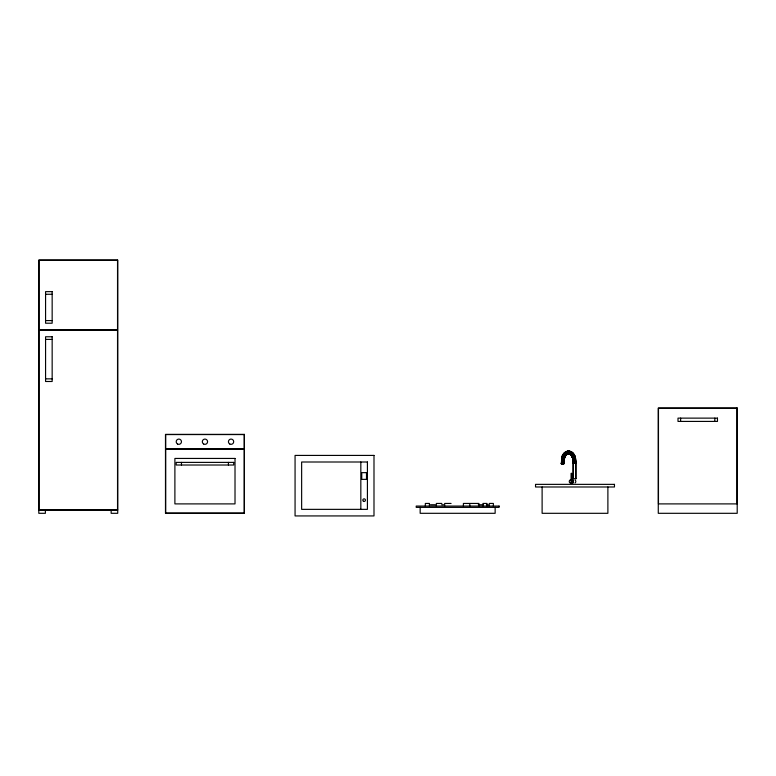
<?xml version="1.0" encoding="UTF-8"?>
<svg xmlns="http://www.w3.org/2000/svg" width="776" height="776" viewBox="0 0 776 776"><rect width="100%" height="100%" fill="white"/><g stroke="black" fill="none" stroke-linecap="round" stroke-linejoin="round"><path stroke-width="1.16" d="M561.426 463.767L561.659 458.247A9.38 6.635 -90 0 1 568.061 451.292M561.62 463.805L561.805 458.209A9.525 6.732 -90 0 1 571.669 452.427M561.3 463.728L562.028 458.199A9.37 6.625 -90 0 1 568.333 451.302M573.58 453.941A9.525 6.732 -90 0 0 562.319 458.209L561.892 463.65L561.106 463.679M575.346 458.47A8.526 6.024 -90 0 0 569.526 452.146A8.526 6.024 -90 0 0 563.706 458.47L562.833 463.728L563.327 458.403A8.788 6.208 -90 0 1 569.332 451.884A8.788 6.208 -90 0 1 575.336 458.403L575.753 462.835L574.55 462.991M562.833 463.728L563.017 458.306A9.157 6.48 -90 0 1 569.274 451.516A9.157 6.48 -90 0 1 575.52 458.306C576.675 463.728 575.191 464.969 575.026 458.558A8.158 5.771 -90 0 0 569.448 452.515A8.158 5.771 -90 0 0 563.88 458.558L563.57 463.97M563.58 463.854L564.065 458.645A7.838 5.539 -90 0 1 569.419 452.835A7.838 5.539 -90 0 1 574.773 458.645L575.249 462.923M574.851 458.655A7.799 5.51 -90 0 0 569.526 452.874A7.799 5.51 -90 0 0 564.2 458.655C564.394 466.308 562.406 465.193 563.628 458.48A8.487 5.995 -90 0 1 569.419 452.185A8.487 5.995 -90 0 1 575.21 458.48L575.54 462.874M563.851 463.97L564.336 458.742A7.459 5.267 -90 0 1 569.429 453.213A7.459 5.267 -90 0 1 574.521 458.742C576.607 464.669 571.728 464.572 572.795 458.742A7.459 5.267 -90 0 0 570.341 454.212M573.192 463.039L573.833 462.835L573.183 462.971M564.656 457.277A6.8 4.811 -90 0 1 569.448 453.931A6.8 4.811 -90 0 1 573.464 458.917L574.23 463.02L573.842 458.839A7.071 5.005 -90 0 0 569.012 453.601A7.071 5.005 -90 0 0 564.171 458.839A7.275 5.141 -90 0 1 569.186 453.397A7.275 5.141 -90 0 1 574.162 458.791L574.55 463.01M561.436 463.65L562.134 458.238A9.409 6.654 -90 0 1 568.565 451.263M45.571 294.269L52.157 294.269M45.571 320.585L52.157 320.585M45.571 339.393L52.157 339.393M45.571 378.853L52.157 378.853M572.95 478.676L576.083 478.676M441.874 503.44L436.345 503.44L436.345 506.068M451.079 503.44L444.667 503.44L444.667 506.068M469.499 503.44L463.398 503.44L463.398 506.068M430.428 504.749L435.297 504.749M441.651 504.749L443.581 504.749M478.307 504.749L483.244 504.749M486.853 504.749L488.172 504.749M38.8 510.016L117.729 510.016M575.414 462.719L575.608 462.719M562.852 463.97L561.795 463.854M575.889 462.787L575.472 458.247A9.38 6.635 -90 0 0 569.06 451.292A9.38 6.635 -90 0 0 562.658 458.247C560.767 465.61 563.415 465.687 563.376 458.373A8.866 6.266 -90 0 1 569.429 451.807A8.866 6.266 -90 0 1 575.482 458.373M573.93 463.039L573.542 458.878A6.955 4.918 -90 0 0 566.335 454.649M571.495 455.163A7.799 5.51 -90 0 1 572.921 458.655L573.338 463.059M714.832 418.128L714.832 421.416M680.63 418.128L680.63 421.416M607.889 486.988L607.889 513.305L542.114 513.305L542.114 486.988M575.928 478.676L575.928 462.603L573.105 462.603L573.105 478.676M575.763 462.603L575.763 478.676M573.26 462.603L573.26 478.676M495.146 507.378L495.146 513.305L420.165 513.305L420.165 507.378M493.371 506.068L493.371 503.44L489.278 503.44L489.278 506.068M487.047 506.068L487.047 503.44L482.953 503.44L482.953 506.068M478.967 506.068L478.967 503.44L469.79 503.44L469.79 506.068M429.429 506.068L429.429 503.44L425.335 503.44L425.335 506.068M360.83 462.001L360.83 509.357M228.425 462.389L228.425 465.018M181.468 462.389L181.468 465.018M111.152 510.016L111.152 513.305L117.729 513.305L117.729 260.067L38.8 260.067L38.8 513.305L45.377 513.305L45.377 510.016M571.01 482.449A1.562 1.242 -90 0 0 572.659 482.817A1.562 1.242 -90 0 0 573.134 480.771A1.562 1.242 -90 0 0 571.563 480.043A1.562 1.242 -90 0 1 573.095 480.771A1.562 1.242 -90 0 1 572.659 482.817A1.562 1.242 -90 0 1 571.049 482.449M575.026 480.043A1.562 1.242 -90 0 1 575.026 482.944M574.657 455.91A9.525 6.732 -90 0 1 575.326 458.209M569.778 451.613A9.38 6.635 -90 0 1 571.378 452.544M570.05 451.622A9.37 6.625 -90 0 1 571.65 452.553M570.282 451.584A9.409 6.654 -90 0 1 571.893 452.524M562.396 458.247A9.37 6.625 -90 0 1 573.474 454.047M574.531 455.987A9.37 6.625 -90 0 1 575.191 458.247M564.181 458.723A7.537 5.325 -90 0 1 569.332 453.135A7.537 5.325 -90 0 1 574.473 458.723M564.327 458.878A6.936 4.908 -90 0 1 569.06 453.737A6.936 4.908 -90 0 1 573.803 458.878M564.375 458.82A7.159 5.063 -90 0 1 569.274 453.514A7.159 5.063 -90 0 1 574.162 458.82M563.987 458.558A8.158 5.771 -90 0 1 569.565 452.515A8.158 5.771 -90 0 1 575.132 458.558M562.028 458.199A9.574 6.771 -90 0 1 573.348 453.902M567.857 451.516A9.157 6.48 -90 0 0 561.601 458.306A8.866 6.266 -90 0 1 566.082 452.107M564.54 457.2A6.955 4.918 -90 0 1 565.316 455.755M567.062 453.96A6.955 4.918 -90 0 1 573.086 458.878L573.474 463.039L573.28 458.888A6.906 4.889 -90 0 0 566.121 454.688M566.829 453.834A7.071 5.005 -90 0 1 572.95 458.839A7.275 5.141 -90 0 0 570.505 454.377M570.457 454.144A7.537 5.325 -90 0 1 572.94 458.723M571.631 455.134A7.838 5.539 -90 0 1 573.057 458.645M562.513 456.433A8.487 5.995 -90 0 1 564.705 453.329M562.416 456.278A8.788 6.208 -90 0 1 564.695 453.068M562.396 456.152A9.05 6.392 -90 0 1 567.935 451.622M572.562 456.589A8.158 5.771 -90 0 1 573.144 458.558M570.389 454.464A7.159 5.063 -90 0 1 572.756 458.82M566.8 453.97A6.936 4.908 -90 0 1 572.804 458.878M567.062 454.105A6.8 4.811 -90 0 1 572.95 458.917M566.179 454.823A6.751 4.772 -90 0 1 573.173 458.926M564.433 457.297A6.751 4.772 -90 0 1 565.19 455.9M117.535 260.261L38.994 260.261L38.994 329.79L117.535 329.79L117.535 260.261M52.157 291.64L45.571 291.64L45.571 323.214L52.157 323.214L52.157 291.64M117.535 330.188L38.994 330.188L38.994 509.813L117.535 509.813L117.535 330.188M52.157 336.765L45.571 336.765L45.571 381.491L52.157 381.491L52.157 336.765M737.2 408.06L658.271 408.06L658.271 513.305L737.2 513.305L737.2 408.06M737.006 408.263L658.465 408.263L658.465 503.896L737.006 503.896L737.006 408.263M717.47 418.128L678.001 418.128L678.001 421.416L717.47 421.416L717.47 418.128M244.411 434.376L165.482 434.376L165.482 513.305L244.411 513.305L244.411 434.376M244.217 434.57L165.676 434.57L165.676 448.838L244.217 448.838L244.217 434.57M244.217 449.236L165.676 449.236L165.676 513.101L244.217 513.101L244.217 449.236M373.993 455.415L295.064 455.415L295.064 515.933L373.993 515.933L373.993 455.415M235.012 458.441L174.891 458.441L174.891 503.896L235.012 503.896L235.012 458.441M367.417 462.001L301.641 462.001L301.641 509.357L367.417 509.357L367.417 462.001M233.692 462.389L176.201 462.389L176.201 465.018L233.692 465.018L233.692 462.389M366.495 472.652L361.752 472.652L361.752 479.364L366.495 479.364L366.495 472.652M571.699 473.37L571.087 473.37L571.078 480.412L571.699 480.412L571.708 473.37M614.466 484.36L535.537 484.36L535.537 486.988L614.466 486.988L614.466 484.36M499.094 506.068L416.217 506.068L416.217 507.378L499.094 507.378L499.094 506.068M573.26 480.829A1.727 1.368 -90 0 0 571.476 479.898A1.727 1.368 -90 0 1 573.299 480.829A1.727 1.368 -90 0 1 572.562 483.089A1.727 1.368 -90 0 1 570.729 482.148A1.727 1.368 -90 0 0 572.562 483.089A1.727 1.368 -90 0 0 573.26 480.829M571.495 482.449A1.562 1.242 -90 0 0 570.67 479.937A1.562 1.242 -90 0 0 569.361 482.09A1.562 1.242 -90 0 0 571.495 482.449M363.469 501.286A1.319 1.319 0 0 0 365.438 500.142A1.319 1.319 0 0 0 363.469 499.007A1.319 1.319 0 0 0 363.469 501.286M203.632 443.988A2.629 2.629 0 0 0 207.58 441.709A2.629 2.629 0 0 0 203.632 439.429A2.629 2.629 0 0 0 203.632 443.988M177.52 443.988A2.629 2.629 0 0 0 181.468 441.709A2.629 2.629 0 0 0 177.52 439.429A2.629 2.629 0 0 0 177.52 443.988M229.744 443.988A2.629 2.629 0 0 0 233.692 441.709A2.629 2.629 0 0 0 229.744 439.429A2.629 2.629 0 0 0 229.744 443.988"/></g></svg>
